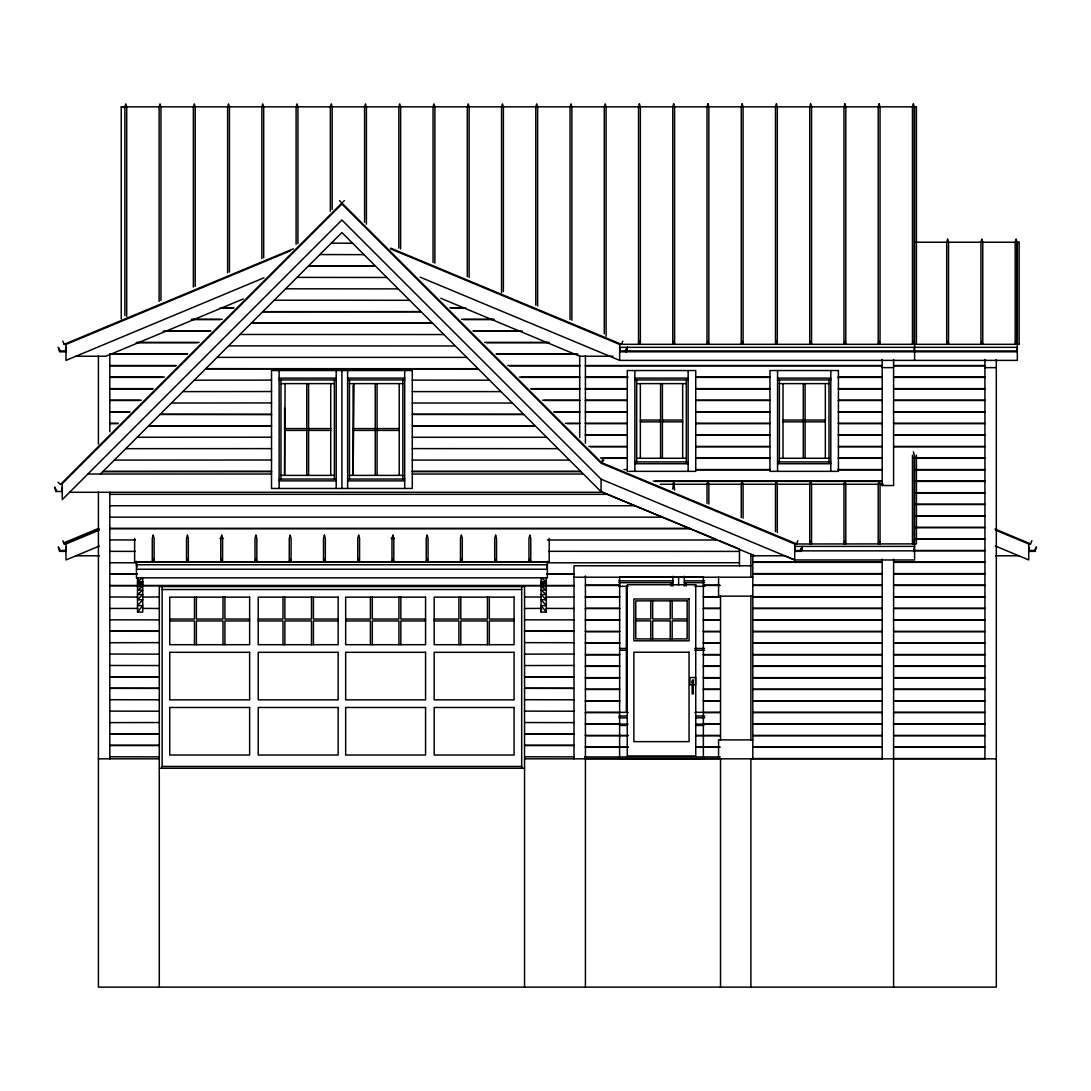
<?xml version="1.0" encoding="UTF-8"?>
<svg xmlns="http://www.w3.org/2000/svg" width="1091" height="1091" viewBox="0 0 1091 1091"><rect width="100%" height="100%" fill="white"/><g stroke="black" fill="none" stroke-linecap="round" stroke-linejoin="round"><path stroke-width="1.5" d="M754.754 555.783L601.032 491.646L601.086 479.167L341.906 220L62.269 499.637L62.269 483.668L341.906 204.017L341.906 203.049M354.043 383.609L353.089 475.39L353.089 385.246M546.305 577.821L546.305 612.065L541.068 612.065L541.572 608.805M65.992 347.333L65.419 350.92L60.319 350.92L58.273 347.333L59.541 351.807L65.992 351.807M61.682 490.636L62.269 487.05M65.992 546.891L65.419 550.478L60.319 550.478L58.273 546.891L59.541 551.364L65.992 551.364M546.905 567.156L547.368 564.77L136.457 564.77L136.907 567.156M914.599 347.333L913.917 350.92L620.179 350.92L619.661 347.333L1017.33 347.333L1016.635 350.92L914.49 350.92M913.917 549.987L914.599 546.4L794.712 546.4L795.284 550.478L800.371 550.478L802.417 546.891L801.162 551.364L794.712 551.364M801.162 550.86L802.417 546.4L800.371 549.987M622.797 341.156L621.475 344.32L619.661 344.429L390.373 248.789M602.764 459.434L601.455 462.584L796.539 543.877L797.848 540.713M995.538 530.131L1028.731 543.986L1030.559 543.877L1031.881 540.713M625.32 350.92L627.366 347.333L626.111 351.807L627.366 347.333L625.961 349.734M137.521 612.065L142.744 605.614L137.521 605.614L142.744 599.75L137.521 599.75L142.744 594.554L137.521 594.554L142.744 590.122L137.521 590.122L142.744 586.535L137.521 586.535L142.744 583.862L137.521 583.862L142.744 582.199L137.521 582.199L142.744 581.626L137.521 581.626L142.744 577.821L142.744 612.065L137.521 612.065L137.521 577.821L138.012 581.08M114.364 460.088L271.523 460.02M125.779 448.674L271.523 448.606M137.193 437.273L271.523 437.191M171.437 403.029L271.523 402.947M182.852 391.614L271.523 391.533M194.266 380.2L271.523 380.118M217.095 357.371L466.73 357.371M228.592 345.874L455.315 345.956M240.006 334.46L443.901 334.542M274.236 300.216L409.657 300.298M285.651 288.801L398.242 288.883M297.066 277.387L386.828 277.469M319.895 254.558L363.999 254.639M331.309 243.143L352.584 243.225M344.333 200.621L60.441 484.527L58.014 482.099M100.44 474.026L341.906 232.547L601.032 491.646M603.869 460.17L601.455 462.584L339.492 200.621M916.426 344.32L916.426 106.836L914.599 107.627L914.599 360.385M1018.23 242.625L1019.144 242.229L1019.144 344.32L621.475 344.32L390.673 248.148M62.842 341.156L64.164 344.32L293.411 248.803M64.164 344.32L65.992 344.429L290.288 250.862M263.967 277.796L65.992 360.385L65.992 344.429M243.32 298.92L105.936 356.225L75.975 356.225M63.755 542.895L98.763 528.317M62.842 540.713L64.164 543.877L99.172 529.285M64.164 543.877L65.992 543.986L99.199 530.131M99.295 546.045L65.992 559.942L65.992 543.986M134.629 538.395L134.629 561.742L549.196 561.742L549.196 538.395M796.539 543.877L794.712 543.986L601.127 463.225L341.906 204.017M121.237 318.872L121.237 106.836L916.426 106.836M915.322 242.229L1019.144 242.229M375.331 265.972L308.412 266.054L375.413 266.054M220.614 307.73L233.91 307.73M449.928 307.73L464.916 307.73M220.205 308.017L233.597 308.017M451.006 308.017L465.707 308.017M420.99 311.631L262.754 311.712L421.071 311.712M191.839 319.295L222.278 319.295M461.548 319.295L493.746 319.295M191.348 319.581L220.273 319.581M463.552 319.581L494.223 319.581M432.404 323.045L251.339 323.127L432.486 323.127M165.423 330.846L210.754 330.846M473.071 330.846L520.162 330.846M163.227 331.132L210.468 331.132M473.385 331.132L522.357 331.132M136.798 342.41L199.176 342.41M484.663 342.41L549.155 342.41M136.239 342.697L197.307 342.697M486.641 342.697L549.25 342.697M619.661 351.807L1017.33 351.807M111.514 353.975L187.611 353.975M496.241 353.975L576.293 353.975M109.823 354.261L187.325 354.261M496.446 354.261L578.039 354.261M440.764 298.266L579.703 356.225L613.074 356.225M420.117 277.155L619.661 360.385L1017.33 360.385L1017.33 343.57M109.823 365.526L176.033 365.526M507.738 365.526L579.703 365.526M585.417 365.526L882.183 365.526M893.597 365.526L984.914 365.526M109.823 365.812L175.842 365.812M509.565 365.812L579.703 365.812M585.417 365.812L882.183 365.812M893.597 365.812L984.914 365.812M882.183 367.64L893.597 367.64M984.914 367.64L996.315 367.64M478.063 368.703L205.763 368.703L478.144 368.785M109.823 377.091L164.55 377.091M519.302 377.091L579.703 377.091M585.417 377.091L627.802 377.091M695.635 377.091L770.26 377.091M838.093 377.091L882.183 377.091M893.597 377.091L984.914 377.091M109.823 377.377L162.491 377.377M521.253 377.377L579.703 377.377M585.417 377.377L627.802 377.377M695.635 377.377L770.26 377.377M838.093 377.377L882.183 377.377M893.597 377.377L984.914 377.377M279.132 378.127L336.205 378.127M347.62 378.127L404.693 378.127M634.867 378.127L688.135 378.127M777.556 378.127L830.81 378.127M279.132 379.954L336.205 379.954M347.62 379.954L404.693 379.954M634.867 379.954L688.135 379.954M777.556 379.954L830.81 379.954M412.289 380.118L489.559 380.2M285.092 383.609L284.615 475.39L284.615 408.089M280.96 383.609L334.378 383.609M349.447 383.609L402.865 383.609M636.694 383.609L686.307 383.609M779.369 383.609L828.996 383.609M109.823 388.641L152.985 388.641M530.881 388.641L579.703 388.641M585.417 388.641L627.27 388.641M695.744 388.641L769.946 388.641M838.42 388.641L882.183 388.641M893.597 388.641L984.914 388.641M109.823 388.941L152.726 388.941M531.14 388.941L579.703 388.941M585.417 388.941L627.27 388.941M695.744 388.941L769.946 388.941M838.42 388.941L882.183 388.941M893.597 388.941L984.914 388.941M412.289 391.614L500.974 391.614M109.823 400.206L141.421 400.206M542.459 400.206L579.703 400.206M585.417 400.206L627.27 400.206M695.744 400.206L769.946 400.206M838.42 400.206L882.183 400.206M893.597 400.206L984.914 400.206M109.823 400.492L139.512 400.492M544.395 400.492L579.703 400.492M585.417 400.492L627.27 400.492M695.744 400.492L769.946 400.492M838.42 400.492L882.183 400.492M893.597 400.492L984.914 400.492M412.289 403.029L512.388 403.029M109.823 411.771L129.856 411.771M553.86 411.771L579.703 411.771M585.417 411.771L627.27 411.771M695.744 411.771L769.946 411.771M838.42 411.771L882.183 411.771M893.597 411.771L984.914 411.771M109.823 412.057L129.611 412.057M554.296 412.057L579.703 412.057M585.417 412.057L627.27 412.057M695.744 412.057L769.946 412.057M838.42 412.057L882.183 412.057M893.597 412.057L984.914 412.057M523.721 414.362L412.289 414.362L523.789 414.444M640.349 420.035L660.587 420.035M662.414 420.035L682.666 420.035M783.024 420.035L803.276 420.035M805.09 420.035L825.342 420.035M640.349 421.862L660.587 421.862M662.414 421.862L682.666 421.862M783.024 421.862L803.276 421.862M805.09 421.862L825.342 421.862M109.823 423.322L118.251 423.322M565.37 423.322L579.703 423.322M585.417 423.322L627.27 423.322M695.744 423.322L769.946 423.322M838.42 423.322L882.183 423.322M893.597 423.322L984.914 423.322M109.823 423.608L118.046 423.608M567.17 423.608L579.703 423.608M585.417 423.608L627.27 423.608M695.744 423.608L769.946 423.608M838.42 423.608L882.183 423.608M893.597 423.608L984.914 423.608M535.135 425.776L412.289 425.776L535.204 425.858M284.615 428.586L306.748 428.586M308.576 428.586L330.723 428.586M353.089 428.586L375.236 428.586M377.063 428.586L399.211 428.586M284.615 430.413L306.748 430.4M308.576 430.4L330.723 430.413M353.089 430.413L375.236 430.4M377.063 430.4L399.211 430.413M585.417 434.886L627.27 434.886M695.744 434.886L769.946 434.886M838.42 434.886L882.183 434.886M893.597 434.886L984.914 434.886M585.417 435.173L627.27 435.173M695.744 435.173L769.946 435.173M838.42 435.173L882.183 435.173M893.597 435.173L984.914 435.173M412.289 437.273L546.618 437.273M588.758 446.437L627.27 446.437M695.744 446.437L769.946 446.437M838.42 446.437L882.183 446.437M893.597 446.437L984.914 446.437M590.436 446.737L627.27 446.737M695.744 446.737L769.946 446.737M838.42 446.737L882.183 446.737M893.597 446.737L984.914 446.737M412.289 448.606L558.033 448.674M600.486 458.002L627.27 458.002M695.744 458.002L769.946 458.002M838.42 458.002L882.183 458.002M913.89 458.002L984.914 458.002M602.15 458.288L627.27 458.288M636.694 458.275L686.307 458.275M695.744 458.288L769.946 458.288M779.369 458.275L828.996 458.275M838.42 458.288L882.183 458.288M915.581 458.288L984.914 458.288M412.289 460.088L569.447 460.088M634.867 461.916L688.135 461.916M777.556 461.916L830.81 461.916M634.867 463.743L688.135 463.743M777.556 463.743L830.81 463.743M623.916 469.566L627.27 469.566M695.744 469.566L769.946 469.566M838.42 469.566L882.183 469.566M915.581 469.566L984.914 469.566M695.635 469.853L770.26 469.853M838.093 469.853L882.183 469.853M915.581 469.853L984.914 469.853M271.523 471.435L102.949 471.503L271.523 471.503M412.289 471.435L580.794 471.435M628.798 471.353L695.744 471.353L695.744 370.531L627.27 370.531L627.27 471.353M412.289 471.503L580.862 471.503M87.88 474.026L271.523 474.026M412.289 474.026L583.385 474.026M280.96 475.39L334.378 475.39M349.447 475.39L402.865 475.39M279.132 479.044L336.205 479.044M347.62 479.044L404.693 479.044M279.132 480.872L336.205 480.872M347.62 480.872L404.693 480.872M653.25 481.117L882.183 481.117M915.581 481.117L984.914 481.117M654.941 481.404L882.183 481.404M915.581 481.404L984.914 481.404M660.287 484.268L883.315 484.268M882.183 485.536L893.597 485.536L893.597 359.485M62.269 491.509L55.805 491.509L54.55 487.05L56.596 490.636M69.619 492.286L602.546 492.286M915.581 492.682L984.914 492.682M915.581 492.968L984.914 492.968M109.823 494.332L607.482 494.332M915.581 504.247L984.914 504.247M915.581 504.533L984.914 504.533M109.823 505.747L635.03 505.747M915.581 515.798L984.914 515.798M915.581 516.084L984.914 516.084M109.823 517.161L662.578 517.161M915.581 527.362L984.914 527.362M915.581 527.649L984.914 527.649M109.823 528.494L689.935 528.494M109.823 528.576L690.126 528.576M220.123 538.395L223.464 538.395M391.083 538.395L394.437 538.395M915.581 538.913L984.914 538.913M915.581 539.213L984.914 539.213M109.823 539.909L135.366 539.99M547.409 539.99L717.673 539.99L602.518 492.286M913.89 550.478L984.914 550.478M913.89 550.764L984.914 550.764M794.712 550.86L914.599 550.86M109.823 551.323L135.352 551.405M548.868 551.323L739.466 551.405M1028.731 551.364L1035.195 551.364L1036.45 546.891L1034.404 550.478L1029.318 550.478L1028.731 546.891M75.975 555.783L99.281 555.783M750.881 555.783L784.729 555.783L794.712 559.969L914.599 559.969L914.599 543.986M995.442 555.783L1018.749 555.783M134.629 561.742L549.196 561.742M752.817 562.042L882.183 562.042M893.597 562.042L984.914 562.042M752.817 562.329L882.183 562.329M893.597 562.329L984.914 562.329M109.823 562.738L137.043 562.82M547.164 562.82L739.466 562.738M750.881 565.793L574.002 565.793L574.002 758.831M136.457 569.229L547.368 569.229M752.817 573.593L882.183 573.593M893.597 573.593L984.914 573.593M752.817 573.88L882.183 573.88M893.597 573.88L984.914 573.88M109.823 574.152L137.03 574.152M546.796 574.152L574.002 574.152M109.823 574.234L137.03 574.234M546.796 574.234L574.002 574.234M574.002 577.207L752.817 577.207M618.815 580.862L672.915 580.848M684.33 580.848L704.622 580.862M618.815 582.676L672.915 582.676M684.33 582.689L704.704 582.689M585.417 585.158L619.661 585.158M703.354 585.158L719.896 585.158M752.817 585.158L882.183 585.158M893.597 585.158L984.914 585.158M109.823 585.567L138.721 585.567M142.13 585.567L541.695 585.567M546.796 585.567L574.002 585.567M585.417 585.444L619.661 585.444M703.354 585.444L719.896 585.444M752.817 585.444L882.183 585.444M893.597 585.444L984.914 585.444M109.823 585.649L138.721 585.649M142.13 585.649L541.695 585.649M546.796 585.649L574.002 585.649M618.829 586.331L628.171 586.331M694.831 586.331L704.881 586.331M162.136 589.535L521.689 589.535M752.817 596.15L718.574 596.15L718.574 577.207M585.417 596.709L619.661 596.709M703.354 596.709L719.896 596.709M752.817 596.709L882.183 596.709M893.597 596.709L984.914 596.709M109.823 596.982L137.848 597.063M142.798 597.063L159.286 596.982M524.539 596.982L541.027 597.063M545.964 597.063L574.002 596.982M585.417 597.009L619.661 597.009M703.354 597.009L719.896 597.009M752.817 597.009L882.183 597.009M893.597 597.009L984.914 597.009M585.417 608.273L619.661 608.273M703.354 608.273L719.896 608.273M752.817 608.273L882.183 608.273M893.597 608.273L984.914 608.273M109.823 608.478L137.848 608.396M142.798 608.396L159.286 608.478M524.539 608.478L541.027 608.396M545.964 608.396L574.002 608.478M585.417 608.56L619.661 608.56M703.354 608.56L719.896 608.56M752.817 608.56L882.183 608.56M893.597 608.56L984.914 608.56M635.78 618.979L650.781 618.979L650.781 600.868M687.153 618.979L672.165 618.979L672.165 600.868M169.746 619.061L194.471 619.061L194.471 597.145M249.648 619.061L224.91 619.061L224.91 597.145M258.24 619.061L282.978 619.061L282.978 597.145M338.142 619.061L313.417 619.061L313.417 597.145M345.67 619.061L370.408 619.061L370.408 597.145M425.572 619.061L400.847 619.061L400.847 597.145M434.177 619.061L458.902 619.061L458.902 597.145M514.079 619.061L489.341 619.061L489.341 597.145M109.823 619.811L159.286 619.893M524.539 619.811L574.002 619.893M585.417 619.838L619.661 619.838M703.354 619.838L719.896 619.838M752.817 619.838L882.183 619.838M893.597 619.838L984.914 619.838M585.417 620.124L619.661 620.124M703.354 620.124L719.896 620.124M752.817 620.124L882.183 620.124M893.597 620.124L984.914 620.124M169.746 620.956L194.471 620.956L194.471 644.699M249.648 620.956L224.91 620.956L224.91 644.699M258.24 620.956L282.978 620.956L282.978 644.699M338.142 620.956L313.417 620.956L313.417 644.699M345.67 620.956L370.408 620.956L370.408 644.699M425.572 620.956L400.847 620.956L400.847 644.699M434.177 620.956L458.902 620.956L458.902 644.699M514.079 620.956L489.341 620.956L489.341 644.699M635.78 620.888L650.781 620.888L650.781 638.917M687.153 620.888L672.165 620.888L672.165 638.917M585.417 631.389L619.661 631.389M703.354 631.389L719.896 631.389M752.817 631.389L882.183 631.389M893.597 631.389L984.914 631.389M585.417 631.675L619.661 631.675M703.354 631.675L719.896 631.675M752.817 631.675L882.183 631.675M893.597 631.675L984.914 631.675M109.823 642.722L159.286 642.64M524.539 642.64L574.002 642.722M585.417 642.954L619.661 642.954M703.354 642.954L719.896 642.954M752.817 642.954L882.183 642.954M893.597 642.954L984.914 642.954M585.417 643.24L619.661 643.24M703.354 643.24L719.896 643.24M752.817 643.24L882.183 643.24M893.597 643.24L984.914 643.24M619.811 648.436L626.357 648.436M694.722 648.436L704.541 648.422M619.811 650.263L626.357 650.25M694.722 650.263L704.541 650.25M109.823 654.055L159.286 654.136M524.539 654.136L574.002 654.055M585.417 654.518L619.661 654.518M703.354 654.518L719.896 654.518M752.817 654.518L882.183 654.518M893.597 654.518L984.914 654.518M585.417 654.805L619.661 654.805M703.354 654.805L719.896 654.805M752.817 654.805L882.183 654.805M893.597 654.805L984.914 654.805M109.823 665.469L159.286 665.551M524.539 665.551L574.002 665.469M585.417 666.069L619.661 666.069M703.354 666.069L719.896 666.069M752.817 666.069L882.183 666.069M893.597 666.069L984.914 666.069M585.417 666.356L619.661 666.356M703.354 666.356L719.896 666.356M752.817 666.356L882.183 666.356M893.597 666.356L984.914 666.356M585.417 677.634L619.661 677.634M703.354 677.634L719.896 677.634M752.817 677.634L882.183 677.634M893.597 677.634L984.914 677.634M585.417 677.92L619.661 677.92M703.354 677.92L719.896 677.92M752.817 677.92L882.183 677.92M893.597 677.92L984.914 677.92M692.158 682.161L693.29 682.161M585.417 689.185L619.661 689.185M703.354 689.185L719.896 689.185M752.817 689.185L882.183 689.185M893.597 689.185L984.914 689.185M585.417 689.485L619.661 689.485M703.354 689.485L719.896 689.485M752.817 689.485L882.183 689.485M893.597 689.485L984.914 689.485M109.823 699.713L159.286 699.795M524.539 699.713L574.002 699.795M585.417 700.749L619.661 700.749M703.354 700.749L719.896 700.749M752.817 700.749L882.183 700.749M893.597 700.749L984.914 700.749M585.417 701.036L619.661 701.036M703.354 701.036L719.896 701.036M752.817 701.036L882.183 701.036M893.597 701.036L984.914 701.036M109.823 711.127L159.286 711.209M524.539 711.127L574.002 711.209M585.417 712.314L628.171 712.355M694.831 712.341L719.896 712.314M752.817 712.314L882.183 712.314M893.597 712.314L984.914 712.314M585.417 712.6L619.661 712.6M703.354 712.6L719.896 712.6M752.817 712.6L882.183 712.6M893.597 712.6L984.914 712.6M618.815 715.996L627.257 715.996M696.167 715.996L704.704 715.996M618.815 717.823L627.257 717.823M696.167 717.823L704.622 717.823M109.823 722.624L159.286 722.542M524.539 722.542L574.002 722.624M585.417 723.865L619.661 723.865M703.354 723.865L719.896 723.865M752.817 723.865L882.183 723.865M893.597 723.865L984.914 723.865M585.417 724.151L628.102 724.151M696.072 724.151L719.896 724.151M752.817 724.151L882.183 724.151M893.597 724.151L984.914 724.151M619.565 725.433L626.316 725.433M695.472 725.433L703.886 725.433M585.417 735.429L628.102 735.429M696.072 735.429L719.896 735.429M752.817 735.429L882.183 735.429M893.597 735.429L984.914 735.429M585.417 735.716L628.102 735.716M696.072 735.716L719.896 735.716M752.817 735.716L882.183 735.716M893.597 735.716L984.914 735.716M752.817 739.889L718.574 739.889L718.574 758.831M109.823 745.371L159.286 745.371M524.539 745.371L574.002 745.371M109.823 745.453L159.286 745.453M524.539 745.453L574.002 745.453M585.417 746.98L628.102 746.98M696.072 746.98L719.896 746.98M752.817 746.98L882.183 746.98M893.597 746.98L984.914 746.98M585.417 747.28L628.102 747.28M696.072 747.28L719.896 747.28M752.817 747.28L882.183 747.28M893.597 747.28L984.914 747.28M109.823 756.786L159.286 756.868M524.539 756.786L574.002 756.868M584.585 756.936L720.333 756.936M585.417 758.545L719.896 758.545M752.817 758.545L882.183 758.545M893.597 758.545L984.914 758.545M704.568 758.79L619.62 758.777L619.661 577.139L703.354 577.139L703.354 758.831M98.408 758.831L159.286 758.831M524.539 758.831L996.315 758.831M162.136 766.455L521.689 766.455M159.286 768.282L524.539 768.282M1018.23 344.142L1019.144 344.32M719.228 540.645L739.466 549.018L739.466 565.793M995.06 529.08L1030.559 543.877M995.428 546.045L1028.731 559.942L1028.731 543.986M601.086 479.167L794.712 559.942L794.712 543.986L916.426 543.877L916.426 455.097M121.237 106.836L123.065 107.627M546.305 612.065L541.068 605.614L546.305 605.614L541.068 599.75L546.305 599.75L541.068 594.554L546.305 594.554L541.068 590.122L546.305 590.122L541.068 586.535L546.305 586.535L541.068 583.862L546.305 583.862L541.068 582.199L546.305 582.199L541.068 581.626L546.305 581.626L541.068 577.821L541.068 612.065M913.372 451.851L914.285 455.097L914.285 543.877L913.372 540.631L912.458 543.877L912.458 455.097M1017.33 243.02L1017.33 342.274M996.315 359.485L996.315 987.123L98.408 987.123L98.408 492.205M984.914 359.485L984.914 758.831M914.599 455.82L914.599 542.295M893.597 559.165L893.597 987.123M882.183 359.485L882.183 485.631M882.183 559.165L882.183 758.831M830.81 370.531L830.81 471.353M828.996 379.954L828.996 461.916M825.342 383.609L825.342 458.275M805.09 383.609L805.09 458.275M803.276 383.609L803.276 458.275M783.024 383.609L783.024 458.275M779.369 379.954L779.369 461.916M777.556 370.531L777.556 471.353M777.31 532.531L777.31 484.268L776.397 481.022L775.496 484.268L775.496 531.712M752.817 554.555L752.817 758.831M750.881 554.16L750.881 577.207M750.881 596.15L750.881 739.889M750.881 758.831L750.881 987.123M743.08 518.211L743.08 484.268L742.166 481.022L741.253 484.268L741.253 517.516M720.524 596.15L720.524 739.889M720.524 758.831L720.524 987.123M708.836 504.042L708.836 484.268L707.923 481.022L707.009 484.268L707.009 503.387M688.135 370.531L688.135 471.353M686.307 379.954L686.307 461.916M686.157 582.689L686.157 586.058M684.33 576.28L684.33 586.058M682.666 383.609L682.666 458.275M678.629 576.621L678.629 585.076M674.593 490.132L673.679 481.022L672.765 489.082M672.915 576.28L672.915 586.058M671.088 582.676L671.088 586.058M670.256 600.868L670.256 618.979L652.677 618.979L652.677 600.868M670.256 638.917L670.256 620.888L652.677 620.888L652.677 638.917M662.414 383.609L662.414 458.275M660.587 383.609L660.587 458.275M640.349 383.609L640.349 458.275M636.694 379.954L636.694 461.916M634.867 370.531L634.867 471.353M626.357 586.331L626.357 712.355M619.661 343.951L619.661 360.385M606.105 336.219L606.105 106.836L605.191 103.877L604.278 106.836L604.278 333.764M585.417 355.666L585.417 443.219M585.417 575.953L585.417 987.123M579.703 356.225L579.703 437.464M571.861 320.249L571.861 106.836L570.948 103.877L570.034 106.836L570.034 319.486M547.368 561.388L547.368 577.821L136.457 577.821L136.457 561.388M537.618 305.971L537.618 106.836L536.704 103.877L535.79 106.836L535.79 305.221M524.539 987.123L524.539 586.563L159.286 586.563L159.286 987.123M521.689 586.563L521.689 768.282M503.374 291.72L503.374 106.836L502.46 103.877L501.546 106.836L501.546 292.647M487.445 597.145L487.445 619.061L460.811 619.061L460.811 597.145M487.445 644.699L487.445 620.956L460.811 620.956L460.811 644.699M469.13 277.455L469.13 106.836L468.216 103.877L467.303 106.836L467.303 276.678M434.886 263.176L434.886 106.836L433.973 103.877L433.059 106.836L433.059 262.426M404.693 370.531L404.693 488.468M402.865 379.954L402.865 479.044M400.642 248.925L400.642 106.836L399.729 103.877L398.829 106.836L398.829 248.134M399.211 383.609L399.211 475.39M398.938 597.145L398.938 619.061L372.304 619.061L372.304 597.145M398.938 644.699L398.938 620.956L372.304 620.956L372.304 644.699M377.063 383.609L377.063 475.39M375.236 383.609L375.236 475.39M366.412 224.146L366.412 106.836L365.499 103.877L364.585 106.836L364.585 222.319M349.447 379.954L349.447 479.044M347.62 370.531L347.62 488.468M341.906 370.531L341.906 488.468M336.205 370.531L336.205 488.468M334.378 379.954L334.378 479.044M332.169 209.431L332.169 106.836L331.255 103.877L330.341 106.836L330.341 211.245M330.723 383.609L330.723 475.39M311.508 597.145L311.508 619.061L284.874 619.061L284.874 597.145M311.508 644.699L311.508 620.956L284.874 620.956L284.874 644.699M308.576 383.609L308.576 475.39M306.748 383.609L306.748 475.39M297.925 243.538L297.925 106.836L297.011 103.877L296.097 106.836L296.097 244.289M280.96 379.954L280.96 479.044M279.132 370.531L279.132 488.468M263.681 257.79L263.681 106.836L262.767 103.877L261.854 106.836L261.854 258.54M229.437 272.054L229.437 106.836L228.524 103.877L227.61 106.836L227.61 272.832M223.014 597.145L223.014 619.061L196.38 619.061L196.38 597.145M223.014 644.699L223.014 620.956L196.38 620.956L196.38 644.699M195.194 286.333L195.194 106.836L194.28 103.877L193.366 106.836L193.366 287.083M162.136 586.563L162.136 768.282M160.95 300.598L160.95 106.836L160.036 103.877L159.122 106.836L159.122 301.375M126.706 316.567L126.706 106.836L125.792 103.877L124.879 106.836L124.879 315.626M109.823 353.975L109.823 431.777M109.823 492.286L109.823 758.831M98.408 356.225L98.408 444.092M810.64 481.022L809.727 484.268L809.727 543.877L810.64 540.631L811.554 543.877L811.554 484.268L810.64 481.022M844.884 481.022L843.97 484.268L843.97 543.877L844.884 540.631L845.798 543.877L845.798 484.268L844.884 481.022M879.128 481.022L878.214 484.268L878.214 543.877L879.128 540.631L880.042 543.877L880.042 484.268L879.128 481.022M153.204 535.217L152.29 538.395L152.29 561.742L153.204 558.783L154.117 561.742L154.117 538.395L153.204 535.217M187.447 535.217L186.534 538.395L186.534 561.742L187.447 558.783L188.348 561.742L188.348 538.395L187.447 535.217M221.678 535.217L220.764 538.395L220.764 561.742L221.678 558.783L222.591 561.742L222.591 538.395L221.678 535.217M255.921 535.217L255.008 538.395L255.008 561.742L255.921 558.783L256.835 561.742L256.835 538.395L255.921 535.217M290.165 535.217L289.251 538.395L289.251 561.742L290.165 558.783L291.079 561.742L291.079 538.395L290.165 535.217M324.409 535.217L323.495 538.395L323.495 561.742L324.409 558.783L325.323 561.742L325.323 538.395L324.409 535.217M358.653 535.217L357.739 538.395L357.739 561.742L358.653 558.783L359.566 561.742L359.566 538.395L358.653 535.217M392.896 535.217L391.983 538.395L391.983 561.742L392.896 558.783L393.81 561.742L393.81 538.395L392.896 535.217M427.14 535.217L426.226 538.395L426.226 561.742L427.14 558.783L428.054 561.742L428.054 538.395L427.14 535.217M461.384 535.217L460.47 538.395L460.47 561.742L461.384 558.783L462.298 561.742L462.298 538.395L461.384 535.217M495.628 535.217L494.714 538.395L494.714 561.742L495.628 558.783L496.541 561.742L496.541 538.395L495.628 535.217M529.871 535.217L528.958 538.395L528.958 561.742L529.871 558.783L530.785 561.742L530.785 538.395L529.871 535.217M639.435 103.877L638.521 106.836L638.521 344.32L639.435 341.36L640.349 344.32L640.349 106.836L639.435 103.877M673.679 103.877L672.765 106.836L672.765 344.32L673.679 341.36L674.593 344.32L674.593 106.836L673.679 103.877M707.923 103.877L707.009 106.836L707.009 344.32L707.923 341.36L708.836 344.32L708.836 106.836L707.923 103.877M742.166 103.877L741.253 106.836L741.253 344.32L742.166 341.36L743.08 344.32L743.08 106.836L742.166 103.877M776.397 103.877L775.496 106.836L775.496 344.32L776.397 341.36L777.31 344.32L777.31 106.836L776.397 103.877M810.64 103.877L809.727 106.836L809.727 344.32L810.64 341.36L811.554 344.32L811.554 106.836L810.64 103.877M844.884 103.877L843.97 106.836L843.97 344.32L844.884 341.36L845.798 344.32L845.798 106.836L844.884 103.877M879.128 103.877L878.214 106.836L878.214 344.32L879.128 341.36L880.042 344.32L880.042 106.836L879.128 103.877M913.372 103.877L912.458 106.836L912.458 344.32L913.372 341.36L914.285 344.32L914.285 106.836L913.372 103.877M947.615 239.27L946.702 242.229L946.702 344.32L947.615 341.36L948.529 344.32L948.529 242.229L947.615 239.27M981.859 239.27L980.945 242.229L980.945 344.32L981.859 341.36L982.773 344.32L982.773 242.229L981.859 239.27M1016.103 239.27L1015.189 242.229L1015.189 344.32L1016.103 341.36L1017.017 344.32L1017.017 242.229L1016.103 239.27M148.69 425.776L271.523 425.858L148.69 425.776M160.104 414.362L271.523 414.444L160.104 414.362M412.289 370.531L271.523 370.531L271.523 488.468L412.289 488.468L412.289 370.531M838.42 370.531L769.946 370.531L769.946 471.353L838.42 471.353L838.42 370.531M695.744 584.735L627.257 584.735L627.257 755.954L695.744 755.954L695.744 584.735M249.648 597.145L169.746 597.145L169.746 644.699L249.648 644.699L249.648 597.145M338.142 597.145L258.24 597.145L258.24 644.699L338.142 644.699L338.142 597.145M425.572 597.145L345.67 597.145L345.67 644.699L425.572 644.699L425.572 597.145M514.079 597.145L434.177 597.145L434.177 644.699L514.079 644.699L514.079 597.145M689.048 598.973L633.885 598.973L633.885 640.812L689.048 640.812L689.048 598.973M687.153 600.868L635.78 600.868L635.78 638.917L687.153 638.917L687.153 600.868M159.286 631.225L109.823 631.225L159.286 631.307M574.002 631.225L524.539 631.225L574.002 631.307M249.648 652.309L169.746 652.309L169.746 699.863L249.648 699.863L249.648 652.309M338.142 652.309L258.24 652.309L258.24 699.863L338.142 699.863L338.142 652.309M425.572 652.309L345.67 652.309L345.67 699.863L425.572 699.863L425.572 652.309M514.079 652.309L434.177 652.309L434.177 699.863L514.079 699.863L514.079 652.309M689.048 652.227L633.885 652.227L633.885 741.648L689.048 741.648L689.048 652.227M159.286 676.884L109.823 676.884L159.286 676.966M574.002 676.884L524.539 676.884L574.002 676.966M695.513 677.538L689.935 677.538L689.935 684.834L695.513 684.834L695.513 677.538M693.29 680.211L692.158 680.211L692.158 693.903L693.29 693.903L693.29 680.211M159.286 688.298L109.823 688.298L159.286 688.38M574.002 688.298L524.539 688.298L574.002 688.38M249.648 707.473L169.746 707.473L169.746 755.04L249.648 755.04L249.648 707.473M338.142 707.473L258.24 707.473L258.24 755.04L338.142 755.04L338.142 707.473M425.572 707.473L345.67 707.473L345.67 755.04L425.572 755.04L425.572 707.473M514.079 707.473L434.177 707.473L434.177 755.04L514.079 755.04L514.079 707.473M159.286 733.957L109.823 733.957L159.286 734.038M574.002 733.957L524.539 733.957L574.002 734.038"/></g></svg>
